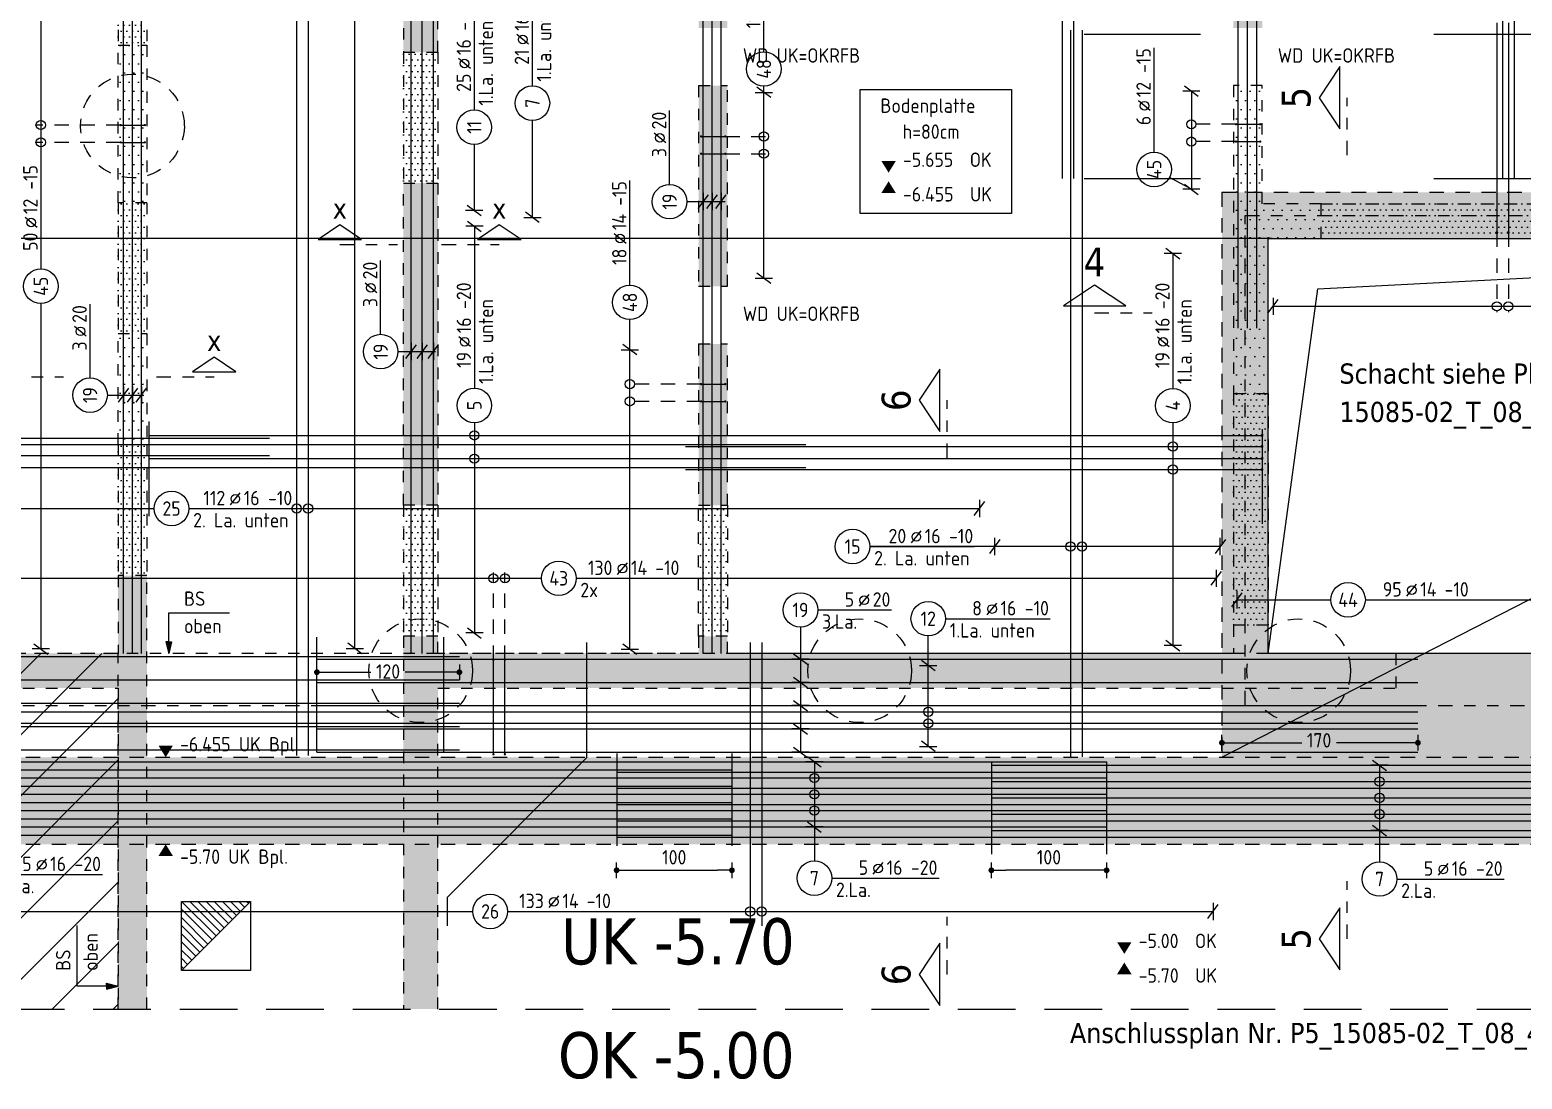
# Model space of a CAD drawing. Extents: x -45 to 98, y -32 to 51.
# Drawn here: x 7.13 to 20.07, y 24.87 to 33.97 of the extents above; entities that cross this region are included whole.
import ezdxf
from ezdxf.enums import TextEntityAlignment as Align

# ---------------------------------------------------------------- set-up
doc = ezdxf.new("R2010")
doc.units = 0
doc.header["$LTSCALE"] = 0.5
for name, pattern in [('AUSGEZOGEN', [1000.01, 1000, 0.01]), ('DASHDOTSMALL', [1.05, 0.5, -0.25, 0.05, -0.25]), ('DIVIDE2', [0.625, 0.25, -0.125, 0, -0.125, 0, -0.125]), ('DOT', [0.175, 0.05, -0.125]), ('GESTRICHELTX2', [1.5, 1, -0.5]), ('HIDDEN2', [0.187, 0.125, -0.062]), ('STRICHPUNKT2', [0.55, 0.25, -0.125, 0.05, -0.125]), ('VERDECKT', [0.375, 0.25, -0.125])]:
    doc.linetypes.add(name, pattern=pattern)
for name, color, linetype in [('2.UG', 7, 'Continuous'), ('AFB', 7, 'Continuous'), ('BETON', 7, 'Continuous'), ('Brüstung 2.UG', 7, 'Continuous'), ('DRUEBER', 7, 'Continuous'), ('grau_dunkel', 7, 'Continuous'), ('grau_hell', 7, 'Continuous'), ('Gründungspfähle', 7, 'Continuous'), ('HILFE', 7, 'Continuous'), ('koten', 7, 'Continuous'), ('MASSE', 7, 'Continuous'), ('OBJEKT', 7, 'Continuous'), ('RND', 7, 'Continuous'), ('RND-1', 7, 'Continuous'), ('SCHNITTE', 7, 'Continuous'), ('SCHRAFF', 7, 'Continuous'), ('TEXT', 7, 'Continuous'), ('VERDECKT', 7, 'Continuous'), ('Versprung oberseitig', 7, 'Continuous')]:
    doc.layers.add(name, color=color, linetype=linetype)
doc.layers.add('NOPLOT', color=7, linetype='Continuous', plot=False)
doc.styles.add('helv', font='tahoma.ttf')
doc.styles.add('txt', font='isocp.shx')
doc.dimstyles.new('DOT_I', dxfattribs={"dimscale": 0.5, "dimtxt": 0.25, "dimasz": 0.25, "dimexe": 0.1, "dimexo": 0.3, "dimgap": 0.1, "dimtad": 1, "dimdec": 3, "dimzin": 3, "dimtxsty": 'txt', "dimblk": 'DOT', "dimblk1": 'DOT', "dimblk2": 'DOT', "dimsah": 1, "dimcen": 0.1, "dimse1": 1, "dimse2": 1, "dimazin": 0, "dimtfac": 1, "dimtdec": 4, "dimtix": 1, "dimtmove": 2, "dimatfit": 3, "dimfxl": 0, "dimtvp": 1, "dimtolj": 1, "dimtzin": 0, "dimarcsym": 0})
pattern_1 = [(0, (-77.654074, 499.4113), (0.025, 0.05), [0, -0.05])]
pattern_2 = [(0, (-1.49329, 1.68888), (0.0396875, 0.079375), [0, -0.079375])]

# ---------------------------------------------------------------- blocks, each defined once
blk = doc.blocks.new('okrd_o')
at = {"layer": 'koten', "color": 7, "linetype": 'Continuous'}
blk.add_solid([(-0.125, 0.202), (0.125, 0.202), (0, 0)], dxfattribs=at)
at = {"layer": 'koten', "style": 'txt'}
blk.add_attdef('OKRD', (0.25, 0.1), '', height=0.25, dxfattribs=at)
blk = doc.blocks.new('okrd_u')
at = {"layer": 'koten', "color": 7, "linetype": 'Continuous'}
blk.add_solid([(-0.125, -0.202), (0.125, -0.202), (0, 0)], dxfattribs=at)
at = {"layer": 'koten', "style": 'txt'}
blk.add_attdef('OKRD', (0.25, -0.35), '', height=0.25, dxfattribs=at)
blk = doc.blocks.new('Pfeillinie')
at = {"layer": 'TEXT', "linetype": 'Continuous'}
blk.add_hatch(color=7, dxfattribs=at).paths.add_polyline_path([(0, 0), (-0.8, 0.2), (-0.8, 0), (-0.8, -0.2)])
at = {"layer": 'TEXT', "color": 7, "linetype": 'Continuous'}
for p, q in [((-0.8, 0), (-0.8, 0.2)), ((-0.8, 0.2), (0, 0)), ((-0.8, 0), (-0.8, -0.2)), ((-0.8, -0.2), (0, 0))]:
    blk.add_line(p, q, dxfattribs=at)
blk = doc.blocks.new('lei_gre')
at = {"layer": 'RND', "color": 7, "linetype": 'Continuous'}
for p, q in [((-0.09, -0.12), (0.09, 0.12)), ((0, 0.15), (0, -0.15))]:
    blk.add_line(p, q, dxfattribs=at)
blk = doc.blocks.new('RND_LEI')
at = {"layer": 'RND', "color": 7, "linetype": 'Continuous'}
blk.add_line((1.022, 0.066), (1.19, 0.27), dxfattribs=at)
for centre, radius in [((0, 0), 0.3), ((1.106, 0.168), 0.075)]:
    blk.add_circle(centre, radius, dxfattribs=at)
at = {"layer": 'RND', "color": 7, "linetype": 'Continuous', "style": 'txt'}
blk.add_attdef('ANZ', text='', height=0.25, dxfattribs=at).set_placement((0.931, 0.057), align=Align.RIGHT)
for tag, p in [('DUM', (1.253, 0.057)), ('ABSTD', (1.674, 0.057)), ('POSTXT', (0.374, -0.327))]:
    blk.add_attdef(tag, p, '', height=0.25, dxfattribs=at)
blk.add_attdef('POSL', text='', height=0.25, dxfattribs=at).set_placement((0, 0), align=Align.MIDDLE)
blk = doc.blocks.new('DOT')
at = {"layer": 'MASSE', "color": 7, "linetype": 'Continuous'}
for p, q in [((0, 0), (-1, 0)), ((0, 0.54), (0, -0.54))]:
    blk.add_line(p, q, dxfattribs=at)
at = {"layer": 'MASSE', "color": 7, "linetype": 'Continuous', "const_width": 0.2}
blk.add_lwpolyline([(-0.1, 0, 1), (0.1, 0, 1)], format="xyb", close=True, dxfattribs=at)
blk = doc.blocks.new('*D29')
at = {"layer": 'Defpoints', "color": 0, "linetype": 'AUSGEZOGEN', "transparency": 16777216}
for p in [(15.47, 26.682), (15.47, 26.682), (16.47, 26.682)]:
    blk.add_point(p, dxfattribs=at)
at = {"layer": 'MASSE', "color": 0, "linetype": 'AUSGEZOGEN', "lineweight": -2, "transparency": 16777216}
blk.add_line((16.345, 26.682), (15.595, 26.682), dxfattribs=at)
at = {"layer": 'MASSE', "color": 0, "linetype": 'AUSGEZOGEN', "lineweight": -2, "transparency": 16777216, "xscale": 0.125, "yscale": 0.125, "zscale": 0.125, "rotation": 180}
blk.add_blockref('DOT', (15.47, 26.682), dxfattribs=at)
at = {"layer": 'MASSE', "color": 0, "linetype": 'AUSGEZOGEN', "lineweight": -2, "transparency": 16777216, "xscale": 0.125, "yscale": 0.125, "zscale": 0.125}
blk.add_blockref('DOT', (16.47, 26.682), dxfattribs=at)
at = {"layer": 'MASSE', "color": 0, "linetype": 'AUSGEZOGEN', "transparency": 16777216, "insert": (15.97, 26.795), "char_height": 0.125, "attachment_point": 5, "style": 'txt'}
blk.add_mtext('\\A1;100', dxfattribs=at)
blk = doc.blocks.new('*D39')
at = {"layer": 'Defpoints', "color": 0, "linetype": 'AUSGEZOGEN', "transparency": 16777216}
for p in [(12.22, 26.682), (13.22, 26.682), (13.22, 26.682)]:
    blk.add_point(p, dxfattribs=at)
at = {"layer": 'MASSE', "color": 0, "linetype": 'AUSGEZOGEN', "lineweight": -2, "transparency": 16777216}
blk.add_line((12.345, 26.682), (13.095, 26.682), dxfattribs=at)
at = {"layer": 'MASSE', "color": 0, "linetype": 'AUSGEZOGEN', "lineweight": -2, "transparency": 16777216, "xscale": 0.125, "yscale": 0.125, "zscale": 0.125, "rotation": 180}
blk.add_blockref('DOT', (12.22, 26.682), dxfattribs=at)
at = {"layer": 'MASSE', "color": 0, "linetype": 'AUSGEZOGEN', "lineweight": -2, "transparency": 16777216, "xscale": 0.125, "yscale": 0.125, "zscale": 0.125}
blk.add_blockref('DOT', (13.22, 26.682), dxfattribs=at)
at = {"layer": 'MASSE', "color": 0, "linetype": 'AUSGEZOGEN', "transparency": 16777216, "insert": (12.72, 26.795), "char_height": 0.125, "attachment_point": 5, "style": 'txt'}
blk.add_mtext('\\A1;100', dxfattribs=at)
blk = doc.blocks.new('*D41')
at = {"layer": 'Defpoints', "color": 0, "linetype": 'AUSGEZOGEN', "transparency": 16777216}
for p in [(17.47, 27.788), (19.17, 27.788), (19.17, 27.788)]:
    blk.add_point(p, dxfattribs=at)
at = {"layer": 'MASSE', "color": 0, "linetype": 'AUSGEZOGEN', "lineweight": -2, "transparency": 16777216}
for p, q in [((17.595, 27.788), (18.163, 27.788)), ((19.045, 27.788), (18.463, 27.788))]:
    blk.add_line(p, q, dxfattribs=at)
at = {"layer": 'MASSE', "color": 0, "linetype": 'AUSGEZOGEN', "lineweight": -2, "transparency": 16777216, "xscale": 0.125, "yscale": 0.125, "zscale": 0.125, "rotation": 180}
blk.add_blockref('DOT', (17.47, 27.788), dxfattribs=at)
at = {"layer": 'MASSE', "color": 0, "linetype": 'AUSGEZOGEN', "lineweight": -2, "transparency": 16777216, "xscale": 0.125, "yscale": 0.125, "zscale": 0.125}
blk.add_blockref('DOT', (19.17, 27.788), dxfattribs=at)
at = {"layer": 'MASSE', "color": 0, "linetype": 'AUSGEZOGEN', "transparency": 16777216, "insert": (18.313, 27.809), "char_height": 0.125, "attachment_point": 5, "style": 'txt'}
blk.add_mtext('\\A1;170', dxfattribs=at)
blk = doc.blocks.new('SCHN-1')
at = {"layer": 'SCHNITTE', "color": 5, "linetype": 'Continuous'}
blk.add_lwpolyline([(0.54, 0.125), (0, 0.485), (-0.54, 0.125)], close=True, dxfattribs=at)
at = {"layer": 'SCHNITTE', "color": 6, "linetype": 'Continuous', "style": 'helv'}
blk.add_attdef('SCHN-1', text='', height=0.5, dxfattribs=at).set_placement((0, 0.635), align=Align.CENTER)
blk = doc.blocks.new('SCHN-2')
at = {"layer": 'SCHNITTE', "color": 6, "linetype": 'Continuous'}
blk.add_lwpolyline([(0.378, 0.088), (0, 0.34), (-0.378, 0.088)], close=True, dxfattribs=at)
at = {"layer": 'SCHNITTE', "color": 1, "linetype": 'DASHDOTSMALL', "style": 'helv'}
blk.add_attdef('SCHN-2', text='', height=0.35, dxfattribs=at).set_placement((0, 0.45), align=Align.CENTER)
blk = doc.blocks.new('*D125')
at = {"layer": 'Defpoints', "color": 0, "linetype": 'AUSGEZOGEN', "transparency": 16777216}
for p in [(9.62, 28.4), (10.856, 28.4), (10.856, 28.4)]:
    blk.add_point(p, dxfattribs=at)
at = {"layer": 'MASSE', "color": 0, "linetype": 'AUSGEZOGEN', "lineweight": -2, "transparency": 16777216}
for p, q in [((9.745, 28.4), (10.087, 28.4)), ((10.731, 28.4), (10.387, 28.4))]:
    blk.add_line(p, q, dxfattribs=at)
at = {"layer": 'MASSE', "color": 0, "linetype": 'AUSGEZOGEN', "lineweight": -2, "transparency": 16777216, "xscale": 0.125, "yscale": 0.125, "zscale": 0.125, "rotation": 180}
blk.add_blockref('DOT', (9.62, 28.4), dxfattribs=at)
at = {"layer": 'MASSE', "color": 0, "linetype": 'AUSGEZOGEN', "lineweight": -2, "transparency": 16777216, "xscale": 0.125, "yscale": 0.125, "zscale": 0.125}
blk.add_blockref('DOT', (10.856, 28.4), dxfattribs=at)
at = {"layer": 'MASSE', "color": 0, "linetype": 'AUSGEZOGEN', "transparency": 16777216, "insert": (10.237, 28.406), "char_height": 0.125, "attachment_point": 5, "style": 'txt'}
blk.add_mtext('\\A1;120', dxfattribs=at)

msp = doc.modelspace()

# ---------------------------------------------------------------- hatches: boundary and pattern name
at = {"layer": 'Brüstung 2.UG', "linetype": 'DOT'}
h = msp.add_hatch(dxfattribs=at)
h.set_pattern_fill('DOTS', color=102, scale=0.8, double=1)
h.set_pattern_definition(pattern_1)
h.paths.add_polyline_path([(7.8952, 33.8374), (8.1452, 33.8374), (8.1452, 34.9724), (7.8952, 34.9724)])
h = msp.add_hatch(dxfattribs=at)
h.set_pattern_fill('DOTS', color=102, scale=0.8, double=1)
h.set_pattern_definition(pattern_1)
h.paths.add_polyline_path([(10.3702, 32.6424), (10.6702, 32.6424), (10.6702, 33.7774), (10.3702, 33.7774)])
h = msp.add_hatch(dxfattribs=at)
h.set_pattern_fill('DOTS', color=102, scale=0.8, double=1)
h.set_pattern_definition(pattern_1)
h.paths.add_polyline_path([(7.8952, 31.3374), (8.1452, 31.3374), (8.1452, 32.4724), (7.8952, 32.4724)])
h = msp.add_hatch(dxfattribs=at)
h.set_pattern_fill('DOTS', color=102, scale=0.8, double=1)
h.set_pattern_definition(pattern_1)
h.paths.add_polyline_path([(18.3302, 32.4624), (18.3302, 32.1624), (20.3402, 32.1624), (20.3402, 32.4624)])
h = msp.add_hatch(dxfattribs=at)
h.set_pattern_fill('DOTS', color=102, scale=0.8, double=1)
h.set_pattern_definition(pattern_1)
h.paths.add_polyline_path([(17.8702, 30.8174), (17.5702, 30.8174), (17.5702, 28.8074), (17.8702, 28.8074)])
h = msp.add_hatch(dxfattribs=at)
h.set_pattern_fill('DOTS', color=102, scale=0.8, double=1)
h.set_pattern_definition(pattern_1)
h.paths.add_polyline_path([(7.8952, 29.2374), (8.1452, 29.2374), (8.1452, 30.3724), (7.8952, 30.3724)])
h = msp.add_hatch(dxfattribs=at)
h.set_pattern_fill('DOTS', color=102, scale=0.8, double=1)
h.set_pattern_definition(pattern_1)
h.paths.add_polyline_path([(10.3702, 28.7124), (10.6702, 28.7124), (10.6702, 29.8474), (10.3702, 29.8474)])
h = msp.add_hatch(dxfattribs=at)
h.set_pattern_fill('DOTS', color=102, scale=0.8, double=1)
h.set_pattern_definition(pattern_1)
h.paths.add_polyline_path([(13.1802, 29.8474), (12.9302, 29.8474), (12.9302, 28.7124), (13.1802, 28.7124)])
at = {"layer": 'DRUEBER', "linetype": 'AUSGEZOGEN'}
h = msp.add_hatch(dxfattribs=at)
h.set_pattern_fill('ANSI31', color=8, scale=3, style=0, double=1)
h.set_pattern_definition([(45, (-74.4147, 568.46895), (-0.26516504, 0.26516504), [])])
h.paths.add_polyline_path([(4.1702, 25.4783), (7.8952, 25.4783), (7.8952, 28.5624), (4.4702, 28.5624), (4.4702, 28.7124), (4.1702, 28.7124)])
at = {"layer": 'grau_dunkel'}
h = msp.add_hatch(color=21, dxfattribs=at)
h.paths.add_polyline_path([(27.0202, 32.5624), (17.4702, 32.5624), (17.4702, 28.5624), (17.8702, 28.5624), (17.8702, 32.1624), (26.6202, 32.1624), (26.6202, 30.4236), (27.0202, 30.4236)])
h.paths.add_polyline_path([(24.8839, 28.5624), (24.5839, 28.5624), (24.4839, 28.5624), (24.4839, 27.6624), (27.0202, 27.6624), (27.0202, 28.5624), (26.6202, 28.5624)])
h.paths.add_polyline_path([(24.4839, 27.6624), (24.4839, 28.5624), (17.8702, 28.5624), (17.4702, 28.5624), (17.4702, 27.6624)])
h.paths.add_polyline_path([(26.6202, 28.5624), (27.0202, 28.5624), (27.0202, 30.4236), (26.6202, 30.4236), (26.6202, 30.3236), (26.6202, 30.0236)], flags=16)
at = {"layer": 'grau_dunkel', "linetype": 'AUSGEZOGEN'}
h = msp.add_hatch(dxfattribs=at)
h.set_pattern_fill('ANSI31', color=171, scale=0.4, angle=90, style=0, double=1)
h.set_pattern_definition([(135, (-74.414687, 568.46895), (-0.035355339, -0.035355339), [])])
h.paths.add_polyline_path([(9.0452, 26.4124), (8.4452, 26.4124), (8.4452, 25.8124)])
at = {"layer": 'grau_hell'}
h = msp.add_hatch(color=9, dxfattribs=at)
h.paths.add_polyline_path([(40.9252, 26.9074), (40.1702, 27.6624), (4.1702, 27.6624), (4.1702, 26.9074)])
h.paths.add_polyline_path([(40.1702, 27.6624), (40.9252, 26.9074), (40.9252, 28.5624), (40.1702, 28.5624)])
at = {"layer": 'SCHRAFF', "linetype": 'AUSGEZOGEN'}
h = msp.add_hatch(dxfattribs=at)
h.set_pattern_fill('DOTS', scale=0.05, double=1)
h.set_pattern_definition(pattern_2)
h.paths.add_polyline_path([(8.1452, 36.9874), (8.8102, 36.9874), (8.8102, 37.2874), (7.6802, 37.2874), (7.6802, 38.6474), (15.1502, 38.6474), (15.1502, 37.2874), (14.9502, 37.2874), (14.9502, 36.9874), (17.5702, 36.9874), (17.5702, 33.9874), (17.8202, 33.9874), (17.8202, 36.9874), (24.1202, 36.9874), (24.1202, 33.9974), (24.3702, 33.9974), (24.3702, 36.9874), (26.9202, 36.9874), (26.9202, 38.7074), (26.6702, 38.7074), (26.6702, 37.2874), (22.2902, 37.2874), (22.2902, 40.0624), (26.6702, 40.0624), (26.6702, 39.8424), (26.9202, 39.8424), (26.9202, 40.0624), (29.1452, 40.0624), (29.1452, 39.0124), (29.3952, 39.0124), (29.3952, 40.0624), (37.9202, 40.0624), (37.9202, 37.2874), (29.3952, 37.2874), (29.3952, 37.8774), (29.1452, 37.8774), (29.1452, 36.9874), (31.6452, 36.9874), (31.6452, 36.8024), (31.8952, 36.8024), (31.8952, 36.9874), (39.8702, 36.9874), (39.8702, 28.5624), (31.8952, 28.5624), (31.8952, 33.7124), (31.6452, 33.7124), (31.6452, 28.5624), (29.3952, 28.5624), (29.3952, 29.0124), (29.1452, 29.0124), (29.1452, 25.4783), (29.3952, 25.4783), (29.3952, 28.2624), (36.6452, 28.2624), (36.6452, 25.4783), (36.8952, 25.4783), (36.8952, 28.2624), (39.1452, 28.2624), (39.1452, 25.4783), (39.3952, 25.4783), (39.3952, 28.2624), (42.8702, 28.2624), (42.8702, 25.4783), (43.1702, 25.4783), (43.1702, 28.5624), (40.1702, 28.5624), (40.1702, 40.3624), (21.9902, 40.3624), (21.9902, 37.2874), (15.4502, 37.2874), (15.4502, 38.9474), (7.3802, 38.9474), (7.3802, 36.3474), (4.1702, 36.3474), (4.1702, 25.4783), (4.4702, 25.4783), (4.4702, 28.2624), (7.8952, 28.2624), (7.8952, 25.4783), (8.1452, 25.4783), (8.1452, 29.2374), (7.8952, 29.2374), (7.8952, 28.5624), (4.4702, 28.5624), (4.4702, 36.0474), (7.8952, 36.0474), (7.8952, 34.9724), (8.1452, 34.9724)])
h.paths.add_polyline_path([(38.2202, 37.2874), (38.2202, 40.0624), (39.8702, 40.0624), (39.8702, 37.2874)], flags=16)
h = msp.add_hatch(dxfattribs=at)
h.set_pattern_fill('DOTS', scale=0.05, double=1)
h.set_pattern_definition(pattern_2)
h.paths.add_polyline_path([(14.0502, 37.2874), (9.7102, 37.2874), (9.7102, 36.9874), (10.3702, 36.9874), (10.3702, 33.7774), (10.6702, 33.7774), (10.6702, 36.9874), (12.9302, 36.9874), (12.9302, 33.9874), (13.1802, 33.9874), (13.1802, 36.9874), (14.0502, 36.9874)])
h.paths.add_polyline_path([(10.6702, 32.6424), (10.3702, 32.6424), (10.3702, 29.8474), (10.6702, 29.8474)])
h.paths.add_polyline_path([(13.1802, 33.4874), (12.9302, 33.4874), (12.9302, 31.7474), (13.1802, 31.7474)])
h.paths.add_polyline_path([(13.1802, 31.2474), (12.9302, 31.2474), (12.9302, 29.8474), (13.1802, 29.8474)])
h = msp.add_hatch(dxfattribs=at)
h.set_pattern_fill('DOTS', scale=0.05, double=1)
h.set_pattern_definition(pattern_2)
h.paths.add_polyline_path([(8.1452, 33.8374), (7.8952, 33.8374), (7.8952, 32.4724), (8.1452, 32.4724)])
h.paths.add_polyline_path([(8.1452, 31.3374), (7.8952, 31.3374), (7.8952, 30.3724), (8.1452, 30.3724)])
h = msp.add_hatch(dxfattribs=at)
h.set_pattern_fill('DOTS', scale=0.05, double=1)
h.set_pattern_definition(pattern_2)
h.paths.add_polyline_path([(18.3302, 32.4624), (17.8202, 32.4624), (17.8202, 33.4874), (17.5702, 33.4874), (17.5702, 30.8174), (17.8702, 30.8174), (17.8702, 32.1624), (18.3302, 32.1624)])
h = msp.add_hatch(dxfattribs=at)
h.set_pattern_fill('DOTS', scale=0.05, double=1)
h.set_pattern_definition(pattern_2)
h.paths.add_polyline_path([(18.9802, 28.5624), (17.8702, 28.5624), (17.8702, 28.8074), (17.5702, 28.8074), (17.5702, 28.5624), (13.1802, 28.5624), (13.1802, 28.7124), (12.9302, 28.7124), (12.9302, 28.5624), (10.6702, 28.5624), (10.6702, 28.7124), (10.3702, 28.7124), (10.3702, 25.4783), (10.6702, 25.4783), (10.6702, 28.2624), (18.6396, 28.2624), (18.9802, 28.4372)])
h.paths.add_polyline_path([(18.9802, 28.4372), (18.6396, 28.2624), (18.9802, 28.2624)], flags=17)

# ---------------------------------------------------------------- linework, layer by layer
at = {"layer": '2.UG', "color": 7, "linetype": 'DOT'}
for p, q in [((12.9302, 33.4874), (13.1802, 33.4874)), ((17.5702, 33.4874), (17.5702, 30.8174)), ((17.8202, 32.4624), (17.8202, 33.4874)), ((18.3302, 32.4624), (17.8202, 32.4624)), ((18.3302, 32.1624), (18.3302, 32.4624)), ((17.8702, 30.8174), (17.8702, 32.1624)), ((17.8702, 32.1624), (18.3302, 32.1624)), ((12.9302, 31.7474), (13.1802, 31.7474)), ((12.9302, 31.2474), (13.1802, 31.2474)), ((17.5702, 30.8174), (17.8702, 30.8174))]:
    msp.add_line(p, q, dxfattribs=at)
for points in [[(14.0502, 37.2874), (9.7102, 37.2874), (9.7102, 36.9874), (10.3702, 36.9874), (10.3702, 33.7774), (10.6702, 33.7774), (10.6702, 36.9874), (12.9302, 36.9874), (12.9302, 33.9874)], [(8.1452, 25.4783), (8.1452, 29.2374), (7.8952, 29.2374), (7.8952, 28.5624), (4.4702, 28.5624), (4.4702, 36.0474)], [(12.9302, 33.4874), (12.9302, 31.7474)], [(13.1802, 31.7474), (13.1802, 33.4874)], [(17.8202, 33.4874), (17.5702, 33.4874)], [(12.9302, 31.2474), (12.9302, 29.8474), (13.1802, 29.8474), (13.1802, 31.2474)], [(10.6702, 25.4783), (10.6702, 28.2624), (18.9802, 28.2624), (18.9802, 28.5624), (17.8702, 28.5624), (17.8702, 28.8074), (17.5702, 28.8074), (17.5702, 28.5624), (13.1802, 28.5624), (13.1802, 28.7124), (12.9302, 28.7124), (12.9302, 28.5624), (10.6702, 28.5624), (10.6702, 28.7124), (10.3702, 28.7124)], [(10.3702, 28.7124), (10.3702, 25.4783)], [(4.4702, 25.4783), (4.4702, 28.2624), (7.8952, 28.2624), (7.8952, 25.4783)]]:
    msp.add_lwpolyline(points, dxfattribs=at)
for points in [[(7.8952, 33.8374), (8.1452, 33.8374), (8.1452, 32.4724), (7.8952, 32.4724)], [(10.3702, 32.6424), (10.6702, 32.6424), (10.6702, 29.8474), (10.3702, 29.8474)], [(7.8952, 31.3374), (8.1452, 31.3374), (8.1452, 30.3724), (7.8952, 30.3724)]]:
    msp.add_lwpolyline(points, close=True, dxfattribs=at)
at = {"layer": 'AFB', "color": 1, "linetype": 'DIVIDE2'}
for p, q in [((17.6702, 32.3624), (26.8202, 32.3624)), ((17.6702, 28.1124), (17.6702, 32.3624)), ((4.3452, 28.1124), (39.9952, 28.1124))]:
    msp.add_line(p, q, dxfattribs=at)
at = {"layer": 'BETON', "color": 6, "linetype": 'AUSGEZOGEN'}
msp.add_lwpolyline([(24.5852, 28.5624), (17.8702, 28.5624), (17.8702, 32.1624), (26.6202, 32.1624), (26.6202, 30.3224)], dxfattribs=at)
at = {"layer": 'Brüstung 2.UG', "color": 102, "linetype": 'DOT'}
for p, q in [((7.8952, 34.9724), (7.8952, 33.8374)), ((8.1452, 34.9724), (8.1452, 33.8374)), ((10.3702, 33.7774), (10.3702, 32.6424)), ((10.6702, 33.7774), (10.6702, 32.6424)), ((7.8952, 32.4724), (7.8952, 31.3374)), ((8.1452, 32.4724), (8.1452, 31.3374)), ((18.3302, 32.4624), (20.3402, 32.4624)), ((18.3302, 32.1624), (20.3402, 32.1624)), ((17.5702, 30.8174), (17.5702, 28.8074)), ((17.8702, 30.8174), (17.8702, 28.8074)), ((7.8952, 30.3724), (7.8952, 29.2374)), ((8.1452, 30.3724), (8.1452, 29.2374)), ((10.3702, 29.8474), (10.3702, 28.7124)), ((10.6702, 29.8474), (10.6702, 28.7124)), ((12.9302, 28.7124), (12.9302, 29.8474)), ((13.1802, 29.8474), (13.1802, 28.7124))]:
    msp.add_line(p, q, dxfattribs=at)
at = {"layer": 'grau_dunkel', "color": 171, "linetype": 'AUSGEZOGEN'}
msp.add_line((9.0452, 26.4124), (8.4452, 25.8124), dxfattribs=at)
at = {"layer": 'Gründungspfähle', "color": 171, "linetype": 'VERDECKT'}
for centre in [(8.0202, 33.1374), (10.5202, 28.4124), (14.3282, 28.4124), (18.1361, 28.4124)]:
    msp.add_circle(centre, 0.45, dxfattribs=at)
at = {"layer": 'HILFE', "color": 102, "linetype": 'AUSGEZOGEN'}
for p, q in [((18.3005, 31.7241), (26.6202, 32.1624)), ((17.8702, 28.5624), (18.3005, 31.7241)), ((17.4702, 27.6624), (22.0889, 30.0322))]:
    msp.add_line(p, q, dxfattribs=at)
at = {"layer": 'HILFE', "color": 102, "linetype": 'GESTRICHELTX2'}
msp.add_line((3.9306, 25.4783), (43.9156, 25.4783), dxfattribs=at)
at = {"layer": 'NOPLOT', "color": 191, "linetype": 'AUSGEZOGEN'}
for p, q in [((16.2758, 33.9332), (17.2845, 33.9332)), ((19.307, 33.9332), (20.3157, 33.9332)), ((16.2758, 32.6832), (17.2845, 32.6832)), ((19.307, 32.6832), (20.3157, 32.6832)), ((17.9054, 32.1624), (3.3329, 32.1624)), ((8.163, 30.574), (8.163, 29.7535)), ((17.8178, 30.5078), (17.8178, 29.6874)), ((9.6202, 27.7062), (9.6202, 28.705)), ((10.7202, 27.7062), (10.7202, 28.705)), ((12.2202, 27.6947), (12.2202, 26.8928)), ((13.2202, 27.6947), (13.2202, 26.8928)), ((15.4702, 27.624), (15.4702, 26.8221)), ((16.4702, 27.624), (16.4702, 26.8221))]:
    msp.add_line(p, q, dxfattribs=at)
at = {"layer": 'NOPLOT', "color": 191, "linetype": 'Continuous'}
msp.add_lwpolyline([(10.7521, 26.1998), (10.7521, 26.4498), (11.9613, 27.659), (11.9613, 28.659)], dxfattribs=at)
at = {"layer": 'OBJEKT', "color": 1, "linetype": 'AUSGEZOGEN'}
msp.add_lwpolyline([(14.3322, 33.4548), (15.644, 33.4548), (15.644, 32.3796), (14.3322, 32.3796)], close=True, dxfattribs=at)
at = {"layer": 'OBJEKT', "color": 7, "linetype": 'AUSGEZOGEN'}
msp.add_lwpolyline([(8.4452, 26.4124), (9.0452, 26.4124), (9.0452, 25.8124), (8.4452, 25.8124)], close=True, dxfattribs=at)
at = {"layer": 'RND', "color": 7, "linetype": 'AUSGEZOGEN'}
for p, q in [((10.9846, 37.2112), (10.9846, 33.2766)), ((11.4891, 33.4855), (11.4891, 36.3038)), ((7.2256, 36.0064), (7.2256, 31.8975)), ((13.4969, 33.782), (13.4969, 34.6883)), ((9.9488, 28.6056), (9.9488, 34.0627)), ((16.8815, 32.9106), (16.8815, 33.8168)), ((13.4969, 33.4293), (13.4969, 33.482)), ((13.4969, 31.8172), (13.4969, 33.4293)), ((17.2048, 33.4399), (17.2048, 32.5891)), ((12.6791, 32.6315), (12.6791, 33.2715)), ((11.4891, 32.3451), (11.4891, 33.1855)), ((10.9846, 32.9766), (10.9846, 32.4058)), ((12.3342, 31.758), (12.3342, 32.6642)), ((17.2048, 32.5891), (17.014, 32.6903)), ((10.9858, 32.2684), (10.9858, 30.8636)), ((17.0448, 32.0317), (17.0448, 30.8616)), ((10.1731, 31.3305), (10.1731, 31.9705)), ((7.2256, 31.5975), (7.2256, 28.6022)), ((7.6523, 30.9535), (7.6523, 31.5935)), ((12.3342, 31.1972), (12.3342, 31.458)), ((17.9138, 31.5734), (20.5368, 31.5734)), ((12.3342, 28.5984), (12.3342, 31.1972)), ((10.9858, 30.5636), (10.9858, 28.7409)), ((17.0448, 30.5616), (17.0448, 28.6318)), ((4.2317, 29.8195), (8.2095, 29.8195)), ((8.5095, 29.8195), (15.3671, 29.8195)), ((15.4992, 29.4899), (14.4163, 29.4899)), ((14.4163, 29.4899), (15.3225, 29.4899)), ((17.4553, 29.4899), (15.4992, 29.4899)), ((4.5346, 29.2143), (11.5677, 29.2143)), ((11.8677, 29.2143), (17.421, 29.2143)), ((17.5996, 29.0276), (18.414, 29.0276)), ((18.714, 29.0276), (26.8918, 29.0276)), ((13.9645, 28.9398), (14.6045, 28.9398)), ((15.073, 28.8641), (15.9792, 28.8641)), ((14.923, 28.4569), (14.923, 28.7141)), ((14.923, 27.7569), (14.923, 28.4569)), ((13.9353, 27.624), (13.9353, 27.0583)), ((18.8374, 27.5927), (18.8374, 27.027)), ((13.9353, 27.0583), (13.9353, 26.7639)), ((18.8374, 27.027), (18.8374, 26.7561)), ((6.8302, 26.6461), (7.7614, 26.6461)), ((14.0853, 26.6139), (15.0165, 26.6139)), ((18.9874, 26.6061), (19.9186, 26.6061)), ((4.2098, 26.3251), (10.9734, 26.3251)), ((11.2734, 26.3251), (17.3936, 26.3251))]:
    msp.add_line(p, q, dxfattribs=at)
at = {"layer": 'RND', "color": 102, "linetype": 'VERDECKT'}
for p, q in [((7.9177, 33.1457), (7.1756, 33.1457)), ((17.5927, 33.1522), (17.1548, 33.1522)), ((13.1622, 33.0471), (13.5469, 33.0471)), ((7.9177, 32.9957), (7.1756, 32.9957)), ((13.1622, 32.8971), (13.5469, 32.8971)), ((17.5927, 33.0022), (17.1548, 33.0022)), ((19.8547, 32.2131), (19.8547, 31.5234)), ((19.9547, 32.2131), (19.9547, 31.5234)), ((12.9527, 30.8988), (12.2842, 30.8988)), ((12.9527, 30.7488), (12.2842, 30.7488)), ((11.1509, 28.5077), (11.1509, 29.2643)), ((11.2509, 28.5077), (11.2509, 29.2643))]:
    msp.add_line(p, q, dxfattribs=at)
at = {"layer": 'RND', "color": 102, "linetype": 'AUSGEZOGEN'}
for p, q in [((12.8291, 32.4815), (13.1623, 32.4815)), ((10.3231, 31.1805), (10.6481, 31.1805)), ((7.8023, 30.8035), (8.1189, 30.8035)), ((13.8145, 28.7898), (13.8145, 27.7005))]:
    msp.add_line(p, q, dxfattribs=at)
at = {"layer": 'RND', "color": 1, "linetype": 'AUSGEZOGEN'}
for points in [[(7.9437, 28.5624), (7.9437, 38.0624)], [(8.0211, 28.5624), (8.0211, 38.0624)], [(8.0984, 28.5624), (8.0984, 38.0624)], [(10.4377, 28.5624), (10.4377, 38.0624)], [(10.5341, 28.5624), (10.5341, 38.0624)], [(10.6305, 28.5624), (10.6305, 38.0624)], [(12.9711, 28.5624), (12.9711, 38.0624)], [(13.0484, 28.5624), (13.0484, 38.0624)], [(13.1258, 28.5624), (13.1258, 38.0624)], [(16.0831, 37.2332), (16.0831, 32.6832)], [(16.1831, 37.2332), (16.1831, 32.6832)], [(17.6103, 31.3848), (17.6103, 37.2348)], [(17.6914, 31.3848), (17.6914, 37.2348)], [(17.7724, 31.3848), (17.7724, 37.2348)], [(19.9043, 37.2332), (19.9043, 32.6832)], [(20.0043, 37.2332), (20.0043, 32.6832)], [(9.4439, 35.6762), (9.4439, 27.6762)], [(9.5439, 35.6762), (9.5439, 27.6762)], [(16.1566, 33.9674), (16.1566, 27.6674)], [(16.2566, 33.9674), (16.2566, 27.6674)], [(19.8547, 34.0313), (19.8547, 32.5313), (19.8547, 32.2131)], [(19.9547, 34.0313), (19.9547, 32.5313), (19.9547, 32.2131)], [(20.0043, 33.9332), (20.0043, 32.6832)], [(7.9177, 33.1457), (8.1272, 33.1457)], [(17.5927, 33.1522), (17.8022, 33.1522)], [(12.9527, 33.0471), (13.1622, 33.0471)], [(7.9177, 32.9957), (8.1272, 32.9957)], [(12.9527, 32.8971), (13.1622, 32.8971)], [(17.5927, 33.0022), (17.8022, 33.0022)], [(12.9527, 30.8988), (13.1622, 30.8988)], [(12.9527, 30.7488), (13.1622, 30.7488)], [(4.2103, 30.3745), (13.8603, 30.3745)], [(12.8178, 30.3579), (17.8178, 30.3579)], [(4.2103, 30.1745), (13.8603, 30.1745)], [(12.8178, 30.1579), (17.8178, 30.1579)], [(13.3779, 28.659), (13.3779, 27.659), (13.3779, 26.4498), (13.3779, 26.1998)], [(13.4779, 28.659), (13.4779, 27.659), (13.4779, 26.4498), (13.4779, 26.1998)], [(10.8565, 28.5323), (4.2065, 28.5323)], [(9.6202, 28.514), (19.1702, 28.514)], [(11.1509, 27.6877), (11.1509, 28.5077)], [(11.2509, 27.6877), (11.2509, 28.5077)], [(10.8565, 28.3303), (4.2065, 28.3303)], [(9.6202, 28.312), (19.1702, 28.312)], [(10.8565, 28.1284), (4.2065, 28.1284)], [(9.6202, 28.1101), (19.1702, 28.1101)], [(4.4702, 28.0569), (19.1702, 28.0569)], [(10.8565, 27.9265), (4.2065, 27.9265)], [(4.4702, 27.9569), (19.1702, 27.9569)], [(9.6202, 27.9082), (19.1702, 27.9082)], [(10.8565, 27.7245), (4.2065, 27.7245)], [(9.6202, 27.7062), (19.1702, 27.7062)], [(4.4702, 27.624), (16.4702, 27.624)], [(15.4702, 27.5927), (27.4702, 27.5927)], [(4.4702, 27.4825), (16.4702, 27.4825)], [(15.4702, 27.4513), (27.4702, 27.4513)], [(4.4702, 27.3411), (16.4702, 27.3411)], [(4.4702, 27.1997), (16.4702, 27.1997)], [(15.4702, 27.3098), (27.4702, 27.3098)], [(4.4702, 27.0583), (16.4702, 27.0583)], [(15.4702, 27.1684), (27.4702, 27.1684)], [(15.4702, 27.027), (27.4702, 27.027)]]:
    msp.add_lwpolyline(points, dxfattribs=at)
at = {"layer": 'RND', "color": 7, "linetype": 'AUSGEZOGEN'}
for points, const_width in [([(7.9127, 33.1457, 1), (7.9227, 33.1457, 1)], 0.01), ([(8.1222, 33.1457, 1), (8.1322, 33.1457, 1)], 0.01), ([(17.5877, 33.1522, 1), (17.5977, 33.1522, 1)], 0.01), ([(17.7972, 33.1522, 1), (17.8072, 33.1522, 1)], 0.01), ([(12.9477, 33.0471, 1), (12.9577, 33.0471, 1)], 0.01), ([(13.1572, 33.0471, 1), (13.1672, 33.0471, 1)], 0.01), ([(17.5877, 33.0022, 1), (17.5977, 33.0022, 1)], 0.01), ([(17.7972, 33.0022, 1), (17.8072, 33.0022, 1)], 0.01), ([(7.9127, 32.9957, 1), (7.9227, 32.9957, 1)], 0.01), ([(8.1222, 32.9957, 1), (8.1322, 32.9957, 1)], 0.01), ([(12.9477, 32.8971, 1), (12.9577, 32.8971, 1)], 0.01), ([(13.1572, 32.8971, 1), (13.1672, 32.8971, 1)], 0.01), ([(19.8484, 32.2131, 1), (19.8609, 32.2131, 1)], 0.0125), ([(19.9484, 32.2131, 1), (19.9609, 32.2131, 1)], 0.0125), ([(12.9477, 30.8988, 1), (12.9577, 30.8988, 1)], 0.01), ([(13.1572, 30.8988, 1), (13.1672, 30.8988, 1)], 0.01), ([(12.9477, 30.7488, 1), (12.9577, 30.7488, 1)], 0.01), ([(13.1572, 30.7488, 1), (13.1672, 30.7488, 1)], 0.01), ([(17.8115, 30.454, 1), (17.824, 30.454, 1)], 0.0125), ([(17.8115, 30.3579, 1), (17.824, 30.3579, 1)], 0.0125), ([(17.8115, 30.2525, 1), (17.824, 30.2525, 1)], 0.0125), ([(17.8115, 30.1579, 1), (17.824, 30.1579, 1)], 0.0125), ([(11.1459, 28.5077, 1), (11.1559, 28.5077, 1)], 0.01), ([(11.2459, 28.5077, 1), (11.2559, 28.5077, 1)], 0.01), ([(11.1459, 27.6877, 1), (11.1559, 27.6877, 1)], 0.01), ([(11.2459, 27.6877, 1), (11.2559, 27.6877, 1)], 0.01)]:
    msp.add_lwpolyline(points, format="xyb", close=True, dxfattribs=dict(at, const_width=const_width))
at = {"layer": 'RND', "color": 102, "linetype": 'AUSGEZOGEN'}
for points in [[(8.3347, 28.5624), (8.3347, 28.916), (8.8615, 28.916)], [(7.8952, 25.677), (7.5416, 25.677), (7.5416, 26.2038)]]:
    msp.add_lwpolyline(points, dxfattribs=at)
at = {"layer": 'RND', "color": 7, "linetype": 'AUSGEZOGEN'}
for points in [[(4.4702, 27.5533), (13.2202, 27.5533)], [(12.2202, 27.5344), (24.2202, 27.5344)], [(4.4702, 27.4118), (13.2202, 27.4118)], [(12.2202, 27.3929), (24.2202, 27.3929)], [(4.4702, 27.2704), (13.2202, 27.2704)], [(12.2202, 27.2515), (24.2202, 27.2515)], [(4.4702, 27.129), (13.2202, 27.129)], [(12.2202, 27.1101), (24.2202, 27.1101)], [(4.4702, 26.9876), (13.2202, 26.9876)], [(12.2202, 26.9687), (24.2202, 26.9687)]]:
    msp.add_lwpolyline(points, dxfattribs=at)
for centre in [(7.2256, 33.1457), (17.2048, 33.1522), (7.2256, 32.9957), (13.4969, 33.0471), (17.2048, 33.0022), (13.4969, 32.8971), (19.8547, 31.5734), (19.9547, 31.5734), (12.3342, 30.8988), (12.3342, 30.7488), (10.9858, 30.454), (10.9858, 30.2525), (17.0448, 30.3579), (17.0448, 30.1579), (9.4439, 29.8195), (9.5439, 29.8195), (16.1566, 29.4899), (16.2566, 29.4899), (11.1509, 29.2143), (11.2509, 29.2143), (14.923, 28.0569), (14.923, 27.9569), (13.9353, 27.4825), (18.8374, 27.4513), (13.9353, 27.3411), (18.8374, 27.3098), (13.9353, 27.1997), (18.8374, 27.1684), (13.3779, 26.3251), (13.4779, 26.3251)]:
    msp.add_circle(centre, 0.04, dxfattribs=at)
at = {"layer": 'RND-1', "color": 7, "linetype": 'AUSGEZOGEN'}
for points in [[(4.2079, 30.4309), (9.2079, 30.4309)], [(8.1678, 30.454), (17.8178, 30.454)], [(4.2079, 30.2809), (9.2079, 30.2809)], [(8.1678, 30.2525), (17.8178, 30.2525)]]:
    msp.add_lwpolyline(points, dxfattribs=at)
at = {"layer": 'SCHNITTE', "color": 5, "linetype": 'STRICHPUNKT2'}
for p, q in [((18.5562, 32.8831), (18.5562, 33.3831)), ((16.3652, 31.5158), (16.8652, 31.5158)), ((15.0861, 30.2588), (15.0861, 30.7588)), ((18.5562, 26.0871), (18.5562, 26.5871)), ((15.0861, 25.7784), (15.0861, 26.2784))]:
    msp.add_line(p, q, dxfattribs=at)
at = {"layer": 'SCHNITTE', "color": 6, "linetype": 'STRICHPUNKT2'}
for p, q in [((9.8191, 32.1088), (10.3191, 32.1088)), ((10.7019, 32.1088), (11.2019, 32.1088)), ((6.9208, 30.9619), (7.4208, 30.9619)), ((8.2292, 30.9619), (8.7292, 30.9619))]:
    msp.add_line(p, q, dxfattribs=at)
at = {"layer": 'VERDECKT', "color": 7, "linetype": 'VERDECKT'}
for p, q in [((17.4702, 32.5624), (27.0202, 32.5624)), ((17.4702, 32.5624), (17.4702, 27.6624)), ((4.1702, 27.6624), (40.1702, 27.6624)), ((4.1702, 26.9074), (40.9252, 26.9074))]:
    msp.add_line(p, q, dxfattribs=at)
at = {"layer": 'Versprung oberseitig', "color": 1, "linetype": 'HIDDEN2'}
for p, q in [((17.8702, 28.5624), (4.4702, 28.5624)), ((7.8952, 25.4783), (7.8952, 28.5624))]:
    msp.add_line(p, q, dxfattribs=at)

# ---------------------------------------------------------------- block references
at = {"layer": 'koten', "color": 6, "linetype": 'AUSGEZOGEN', "xscale": 0.5, "yscale": 0.5, "zscale": 0.5}
for name, p, values in [('okrd_o', (14.5788, 32.7326), {'OKRD': '-5.655  OK'}), ('okrd_u', (14.5788, 32.6576), {'OKRD': '-6.455  UK'}), ('okrd_o', (16.6234, 25.9569), {'OKRD': '-5.00  OK'}), ('okrd_u', (16.6234, 25.8819), {'OKRD': '-5.70  UK'})]:
    msp.add_blockref(name, p, dxfattribs=at).add_auto_attribs(values)
at = {"layer": 'koten', "color": 7, "linetype": 'AUSGEZOGEN', "xscale": 0.5, "yscale": 0.5, "zscale": 0.5}
msp.add_blockref('okrd_o', (8.3085, 27.6624), dxfattribs=at).add_auto_attribs({'OKRD': '-6.455 UK Bpl.'})
at = {"layer": 'koten', "color": 7, "linetype": 'AUSGEZOGEN'}
ref = msp.add_blockref('okrd_o', (8.3085, 26.9074), dxfattribs=dict(at, xscale=-0.5, yscale=0.5, zscale=0.5, rotation=180))
ref.add_attrib('OKRD', '-5.70 UK Bpl.', (8.4335, 26.7375), dxfattribs={"height": 0.125, "style": 'txt'})
at = {"layer": 'RND', "color": 7, "linetype": 'AUSGEZOGEN', "xscale": 0.5, "yscale": 0.5, "zscale": 0.5, "rotation": 90}
for p, values in [((13.4969, 33.632), {'POSL': '48', 'DUM': '14', 'ANZ': '11', 'ABSTD': '-15'}), ((11.4891, 33.3355), {'POSL': '7', 'DUM': '16', 'ANZ': '21', 'ABSTD': '-20', 'POSTXT': '1.La. unten'}), ((10.9846, 33.1266), {'POSL': '11', 'DUM': '16', 'ANZ': '25', 'ABSTD': '-20', 'POSTXT': '1.La. unten'}), ((16.8815, 32.7606), {'POSL': '45', 'DUM': '12', 'ANZ': '6', 'ABSTD': '-15'}), ((12.6791, 32.4815), {'POSL': '19', 'DUM': '20', 'ANZ': '3'}), ((7.2256, 31.7475), {'POSL': '45', 'DUM': '12', 'ANZ': '50', 'ABSTD': '-15'}), ((12.3342, 31.608), {'POSL': '48', 'DUM': '14', 'ANZ': '18', 'ABSTD': '-15'}), ((10.1731, 31.1805), {'POSL': '19', 'DUM': '20', 'ANZ': '3'}), ((10.9858, 30.7136), {'POSL': '5', 'DUM': '16', 'ANZ': '19', 'ABSTD': '-20', 'POSTXT': '1.La. unten'}), ((17.0448, 30.7116), {'POSL': '4', 'DUM': '16', 'ANZ': '19', 'ABSTD': '-20', 'POSTXT': '1.La. unten'}), ((7.6523, 30.8035), {'POSL': '19', 'DUM': '20', 'ANZ': '3'})]:
    msp.add_blockref('RND_LEI', p, dxfattribs=at).add_auto_attribs(values)
at = {"layer": 'RND', "color": 7, "linetype": 'AUSGEZOGEN', "xscale": 0.5, "yscale": 0.5, "zscale": 0.5}
for p, rotation in [((13.4969, 33.4293), 90), ((17.2048, 33.4399), 270), ((17.2048, 32.5891), 270), ((10.9846, 32.4058), 270), ((11.4891, 32.3451), 90), ((10.9858, 32.2684), 270), ((17.0448, 32.0317), 270), ((13.4969, 31.8172), 90), ((12.3342, 31.1972), 90), ((15.4992, 29.4899), 180), ((17.4553, 29.4899), 180), ((10.9858, 28.7409), 270), ((7.2256, 28.6022), 270), ((9.9488, 28.6056), 90), ((12.3342, 28.5984), 90), ((17.0448, 28.6318), 270), ((14.923, 28.4569), 90), ((14.923, 27.7569), 90), ((13.9353, 27.624), 270), ((18.8374, 27.5927), 270), ((13.9353, 27.0583), 270), ((18.8374, 27.027), 270)]:
    msp.add_blockref('lei_gre', p, dxfattribs=dict(at, rotation=rotation))
at = {"layer": 'RND', "color": 102, "linetype": 'AUSGEZOGEN'}
for name, p, xscale, yscale, zscale in [('lei_gre', (12.9711, 32.4815), 0.5, 0.5, 0.5), ('lei_gre', (13.0484, 32.4815), 0.5, 0.5, 0.5), ('lei_gre', (13.1258, 32.4815), 0.5, 0.5, 0.5), ('lei_gre', (10.4377, 31.1805), 0.5, 0.5, 0.5), ('lei_gre', (10.5341, 31.1805), 0.5, 0.5, 0.5), ('lei_gre', (10.6305, 31.1805), 0.5, 0.5, 0.5), ('lei_gre', (7.9437, 30.8035), 0.5, 0.5, 0.5), ('lei_gre', (8.0211, 30.8035), 0.5, 0.5, 0.5), ('lei_gre', (8.0984, 30.8035), 0.5, 0.5, 0.5), ('Pfeillinie', (7.8952, 25.677), 0.125, 0.125, 0.125)]:
    msp.add_blockref(name, p, dxfattribs=dict(at, xscale=xscale, yscale=yscale, zscale=zscale))
at = {"layer": 'RND', "color": 7, "linetype": 'AUSGEZOGEN', "xscale": 0.5, "yscale": 0.5, "zscale": 0.5}
for p in [(17.9138, 31.5734), (15.3671, 29.8195), (17.421, 29.2143), (17.5996, 29.0276), (17.3936, 26.3251)]:
    msp.add_blockref('lei_gre', p, dxfattribs=at)
for p, values in [((8.3595, 29.8195), {'POSL': '25', 'DUM': '16', 'ANZ': '112', 'ABSTD': '-10', 'POSTXT': '2. La. unten'}), ((14.2663, 29.4899), {'POSL': '15', 'DUM': '16', 'ANZ': '20', 'ABSTD': '-10', 'POSTXT': '2. La. unten'}), ((11.7177, 29.2143), {'POSL': '43', 'DUM': '14', 'ANZ': '130', 'ABSTD': '-10', 'POSTXT': '2x'}), ((18.564, 29.0276), {'POSL': '44', 'DUM': '14', 'ANZ': '95', 'ABSTD': '-10'}), ((13.8145, 28.9398), {'POSL': '19', 'DUM': '20', 'ANZ': '5', 'POSTXT': '3.La.'}), ((14.923, 28.8641), {'POSL': '12', 'DUM': '16', 'ANZ': '8', 'ABSTD': '-10', 'POSTXT': '1.La. unten'}), ((6.6802, 26.6461), {'POSL': '9', 'DUM': '16', 'ANZ': '5', 'ABSTD': '-20', 'POSTXT': '2.La.'}), ((13.9353, 26.6139), {'POSL': '7', 'DUM': '16', 'ANZ': '5', 'ABSTD': '-20', 'POSTXT': '2.La.'}), ((18.8374, 26.6061), {'POSL': '7', 'DUM': '16', 'ANZ': '5', 'ABSTD': '-20', 'POSTXT': '2.La.'}), ((11.1234, 26.3251), {'POSL': '26', 'DUM': '14', 'ANZ': '133', 'ABSTD': '-10'})]:
    msp.add_blockref('RND_LEI', p, dxfattribs=at).add_auto_attribs(values)
at = {"layer": 'RND', "color": 102, "linetype": 'AUSGEZOGEN', "rotation": 270}
for name, p, xscale, yscale, zscale in [('Pfeillinie', (8.3347, 28.5624), 0.125, 0.125, 0.125), ('lei_gre', (13.8145, 28.514), 0.5, 0.5, 0.5), ('lei_gre', (13.8145, 28.312), 0.5, 0.5, 0.5), ('lei_gre', (13.8145, 28.1101), 0.5, 0.5, 0.5), ('lei_gre', (13.8145, 27.9082), 0.5, 0.5, 0.5), ('lei_gre', (13.8145, 27.7062), 0.5, 0.5, 0.5)]:
    msp.add_blockref(name, p, dxfattribs=dict(at, xscale=xscale, yscale=yscale, zscale=zscale))
at = {"layer": 'SCHNITTE', "color": 5, "linetype": 'STRICHPUNKT2', "xscale": 0.5, "yscale": 0.5, "zscale": 0.5, "rotation": 90}
for p, values in [((18.5562, 33.3831), {'SCHN-1': '5'}), ((15.0861, 30.7588), {'SCHN-1': '6'}), ((18.5562, 26.0871), {'SCHN-1': '5'}), ((15.0861, 25.7784), {'SCHN-1': '6'})]:
    msp.add_blockref('SCHN-1', p, dxfattribs=at).add_auto_attribs(values)
at = {"layer": 'SCHNITTE', "color": 6, "linetype": 'STRICHPUNKT2', "xscale": 0.5, "yscale": 0.5, "zscale": 0.5}
for p in [(9.8191, 32.1088), (11.2019, 32.1088), (8.7292, 30.9619)]:
    msp.add_blockref('SCHN-2', p, dxfattribs=at).add_auto_attribs({'SCHN-2': 'x'})
at = {"layer": 'SCHNITTE', "color": 5, "linetype": 'STRICHPUNKT2', "xscale": 0.5, "yscale": 0.5, "zscale": 0.5}
msp.add_blockref('SCHN-1', (16.3652, 31.5158), dxfattribs=at).add_auto_attribs({'SCHN-1': '4'})

# ---------------------------------------------------------------- texts
at = {"layer": 'NOPLOT', "color": 191, "linetype": 'Continuous', "style": 'txt'}
for p in [(13.3145, 33.6866), (17.9545, 33.6866), (13.3145, 31.4466)]:
    msp.add_text('WD UK=OKRFB', height=0.125, dxfattribs=at).set_placement(p)
at = {"layer": 'NOPLOT', "color": 191, "linetype": 'AUSGEZOGEN', "style": 'helv'}
for s, p in [('UK -5.70', (11.7382, 25.8662)), ('OK -5.00', (11.7112, 24.8781))]:
    msp.add_text(s, height=0.4, dxfattribs=at).set_placement(p)
at = {"layer": 'TEXT', "color": 1, "linetype": 'AUSGEZOGEN'}
for s, height, style, p in [('Bodenplatte', 0.125, 'txt', (14.5077, 33.2516)), ('h=80cm', 0.125, 'txt', (14.701, 33.0262)), ('Schacht siehe Plan Nr. ', 0.175, 'helv', (18.4895, 30.9028)), ('15085-02_T_08_443_BW_EUB', 0.175, 'helv', (18.4895, 30.5703)), ('Anschlussplan Nr. P5_15085-02_T_08_445/446/447_BW_EUB', 0.175, 'helv', (16.1524, 25.1836))]:
    msp.add_text(s, height=height, dxfattribs=dict(at, style=style)).set_placement(p)
at = {"layer": 'TEXT', "color": 7, "linetype": 'AUSGEZOGEN', "style": 'txt'}
for s, p in [('BS', (8.4678, 28.9757)), ('oben', (8.4678, 28.7382))]:
    msp.add_text(s, height=0.125, dxfattribs=at).set_placement(p)
for s, p in [('oben', (7.7195, 25.8101)), ('BS', (7.482, 25.8101))]:
    msp.add_text(s, height=0.125, rotation=90, dxfattribs=at).set_placement(p)

# ---------------------------------------------------------------- dimensions: what is measured, and where the dimension line sits
at = {"layer": 'MASSE', "color": 7, "linetype": 'AUSGEZOGEN'}
dim = msp.add_linear_dim(base=(10.8565, 28.3999), p1=(9.6202, 28.3999), p2=(10.8565, 28.3999), text='120', dimstyle='DOT_I', override={"dimdec": 1, "dimlfac": 100}, dxfattribs=at)
dim.commit()
dim.dimension.update_dxf_attribs({"geometry": '*D125', "text_midpoint": (10.2369, 28.4058), "dimtype": 160})
dim = msp.add_linear_dim(base=(19.1702, 27.7883), p1=(17.4702, 27.7883), p2=(19.1702, 27.7883), dimstyle='DOT_I', override={"dimdec": 0, "dimlfac": 100}, dxfattribs=at)
dim.commit()
dim.dimension.update_dxf_attribs({"geometry": '*D41', "text_midpoint": (18.3128, 27.8093), "dimtype": 160})
for base, p1, p2, picture, middle in [((13.2202, 26.6823), (12.2202, 26.6823), (13.2202, 26.6823), '*D39', (12.7202, 26.7948)), ((15.4702, 26.6823), (16.4702, 26.6823), (15.4702, 26.6823), '*D29', (15.9702, 26.7948))]:
    dim = msp.add_linear_dim(base=base, p1=p1, p2=p2, dimstyle='DOT_I', override={"dimdec": 0, "dimlfac": 100}, dxfattribs=at)
    dim.commit()
    dim.dimension.update_dxf_attribs({"geometry": picture, "text_midpoint": middle})

doc.saveas('drawing.dxf')
